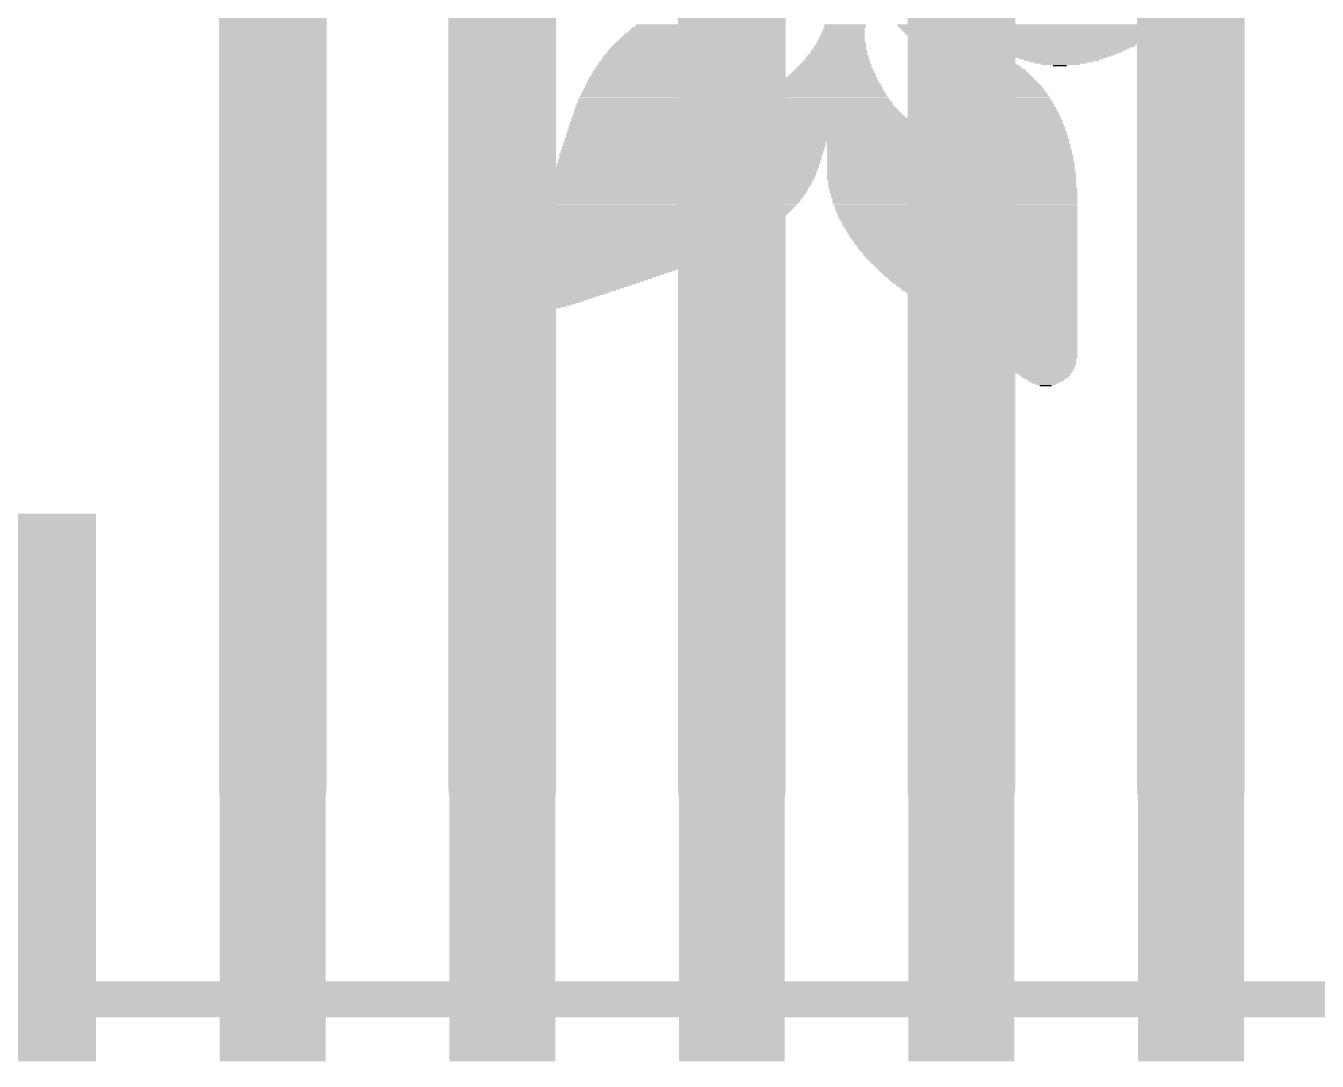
# Model space of a CAD drawing. Extents: x -2.3 to 29.6, y -2 to 24.4.
# Drawn here: x 11.519 to 15.176, y 13.455 to 16.386 of the extents above; entities that cross this region are included whole.
import ezdxf

# ---------------------------------------------------------------- set-up
doc = ezdxf.new("R2010")
doc.units = 0
doc.layers.add('1', color=12, linetype='CONTINUOUS')
doc.layers.add('21', color=40, linetype='CONTINUOUS')

# ---------------------------------------------------------------- blocks, each defined once
blk = doc.blocks.new('RECT')
blk.add_solid([(-0.5, -0.5), (0.5, -0.5), (-0.5, 0.5), (0.5, 0.5)])

msp = doc.modelspace()

# ---------------------------------------------------------------- linework, layer by layer
at = {"layer": '1', "const_width": 0.3048}
for points in [[(13.518, 14.23), (13.518, 17.597)], [(14.168, 14.23), (14.168, 17.597)], [(14.818, 14.23), (14.818, 17.231)], [(12.868, 16.85), (12.868, 14.23)], [(12.218, 16.611), (12.218, 14.23)]]:
    msp.add_lwpolyline(points, dxfattribs=at)
at = {"layer": '1', "const_width": 0.1524}
for points in [[(12.1418, 14.23, 1), (12.2942, 14.23)], [(12.7918, 14.23, 1), (12.9442, 14.23)], [(13.4418, 14.23, 1), (13.5942, 14.23)], [(14.0918, 14.23, 1), (14.2442, 14.23)], [(14.7418, 14.23, 1), (14.8942, 14.23)]]:
    msp.add_lwpolyline(points, format="xyb", dxfattribs=at)
at = {"layer": '21', "const_width": 0.1016}
msp.add_lwpolyline([(10.593, 13.63), (17.093, 13.63)], dxfattribs=at)

# ---------------------------------------------------------------- block references
at = {"layer": '1', "xscale": 0.3, "yscale": 1.55, "rotation": 180}
for p in [(11.568, 14.23), (12.218, 14.23), (12.868, 14.23), (13.518, 14.23), (14.168, 14.23), (14.818, 14.23)]:
    msp.add_blockref('RECT', p, dxfattribs=at)
at = {"layer": '21'}
for p, xscale, yscale in [((13.4277, 16.3805), 0.3848, 0.0038), ((13.4334, 16.3843), 0.381, 0.0038), ((13.4372, 16.3881), 0.381, 0.0038), ((13.8392, 16.3881), 0.1181, 0.0038), ((13.8392, 16.3843), 0.1181, 0.0038), ((13.8373, 16.3805), 0.1143, 0.0038), ((14.3688, 16.3881), 0.7658, 0.0038), ((14.3669, 16.3843), 0.7544, 0.0038), ((14.3669, 16.3805), 0.7468, 0.0038), ((13.3915, 16.3462), 0.3886, 0.0038), ((13.3953, 16.35), 0.3886, 0.0038), ((13.3991, 16.3538), 0.3886, 0.0038), ((13.403, 16.3576), 0.3887, 0.0038), ((13.4068, 16.3614), 0.3887, 0.0038), ((13.4106, 16.3652), 0.3886, 0.0038), ((13.4163, 16.369), 0.3848, 0.0038), ((13.4201, 16.3728), 0.3848, 0.0038), ((13.4239, 16.3767), 0.3848, 0.0039), ((13.8277, 16.3462), 0.1333, 0.0038), ((13.8297, 16.3538), 0.1295, 0.0038), ((13.8297, 16.35), 0.1295, 0.0038), ((13.8316, 16.3614), 0.1257, 0.0038), ((13.8316, 16.3576), 0.1257, 0.0038), ((13.8335, 16.369), 0.1219, 0.0038), ((13.8335, 16.3652), 0.1219, 0.0038), ((13.8354, 16.3767), 0.1181, 0.0039), ((13.8354, 16.3728), 0.1181, 0.0038), ((14.3669, 16.3767), 0.7391, 0.0039), ((14.365, 16.3728), 0.7277, 0.0038), ((14.365, 16.369), 0.7201, 0.0038), ((14.365, 16.3652), 0.7125, 0.0038), ((14.3631, 16.3614), 0.7011, 0.0038), ((14.3631, 16.3576), 0.6934, 0.0038), ((14.3593, 16.3538), 0.6858, 0.0038), ((14.3574, 16.35), 0.6743, 0.0038), ((14.3574, 16.3462), 0.6667, 0.0038), ((13.3611, 16.3081), 0.3963, 0.0038), ((13.3649, 16.3157), 0.3963, 0.0038), ((13.363, 16.3119), 0.3925, 0.0038), ((13.3687, 16.3195), 0.3963, 0.0038), ((13.3706, 16.3233), 0.3925, 0.0038), ((13.3744, 16.3271), 0.3924, 0.0038), ((13.3782, 16.3309), 0.3924, 0.0038), ((13.382, 16.3347), 0.3924, 0.0038), ((13.3858, 16.3386), 0.3924, 0.0039), ((13.3877, 16.3424), 0.3886, 0.0038), ((13.8201, 16.3081), 0.1639, 0.0038), ((13.8221, 16.3157), 0.1601, 0.0038), ((13.8221, 16.3119), 0.1601, 0.0038), ((13.822, 16.3195), 0.1524, 0.0038), ((13.8239, 16.3271), 0.1485, 0.0038), ((13.8239, 16.3233), 0.1485, 0.0038), ((13.8259, 16.3309), 0.1447, 0.0038), ((13.8277, 16.3386), 0.1409, 0.0039), ((13.8277, 16.3347), 0.1409, 0.0038), ((13.8277, 16.3424), 0.1333, 0.0038), ((14.3555, 16.3424), 0.6553, 0.0038), ((14.3517, 16.3386), 0.6477, 0.0039), ((14.3498, 16.3347), 0.6363, 0.0038), ((14.3478, 16.3309), 0.6248, 0.0038), ((14.3459, 16.3271), 0.621, 0.0038), ((14.3421, 16.3233), 0.6058, 0.0038), ((14.3383, 16.3195), 0.5982, 0.0038), ((14.3364, 16.3157), 0.5868, 0.0038), ((14.1611, 16.3119), 0.2286, 0.0038), ((14.165, 16.3081), 0.2363, 0.0038), ((14.4507, 16.3119), 0.3429, 0.0038), ((14.4507, 16.3081), 0.32, 0.0038), ((13.3363, 16.2738), 0.4001, 0.0038), ((13.3401, 16.2814), 0.4, 0.0038), ((13.3401, 16.2776), 0.4, 0.0038), ((13.3439, 16.2852), 0.4, 0.0038), ((13.3458, 16.289), 0.3962, 0.0038), ((13.3515, 16.2966), 0.4, 0.0038), ((13.3496, 16.2928), 0.3962, 0.0038), ((13.3534, 16.3005), 0.3962, 0.0039), ((13.3572, 16.3043), 0.3962, 0.0038), ((13.8106, 16.2738), 0.2058, 0.0038), ((13.8125, 16.2776), 0.2019, 0.0038), ((13.8125, 16.2814), 0.1943, 0.0038), ((13.8145, 16.2852), 0.1905, 0.0038), ((13.8163, 16.289), 0.1867, 0.0038), ((13.8163, 16.2966), 0.1791, 0.0038), ((13.8163, 16.2928), 0.1791, 0.0038), ((13.8183, 16.3005), 0.1753, 0.0039), ((13.8183, 16.3043), 0.1677, 0.0038), ((14.1688, 16.3043), 0.2363, 0.0038), ((14.1726, 16.3005), 0.2439, 0.0039), ((14.1764, 16.2966), 0.2438, 0.0038), ((14.1802, 16.2928), 0.2514, 0.0038), ((14.184, 16.289), 0.2514, 0.0038), ((14.1878, 16.2852), 0.259, 0.0038), ((14.1917, 16.2814), 0.2591, 0.0038), ((14.1936, 16.2776), 0.2629, 0.0038), ((14.1993, 16.2738), 0.2667, 0.0038), ((14.4526, 16.3043), 0.301, 0.0038), ((14.4507, 16.3005), 0.282, 0.0039), ((14.4507, 16.2966), 0.259, 0.0038), ((14.4507, 16.2928), 0.2362, 0.0038), ((14.4507, 16.289), 0.2134, 0.0038), ((14.4507, 16.2852), 0.1828, 0.0038), ((14.4488, 16.2814), 0.1486, 0.0038), ((14.4488, 16.2776), 0.1105, 0.0038), ((14.4469, 16.2738), 0.0381, 0.0038), ((13.3192, 16.2395), 0.4115, 0.0038), ((13.3192, 16.2357), 0.4115, 0.0038), ((13.3211, 16.2433), 0.4077, 0.0038), ((13.3249, 16.2509), 0.4077, 0.0038), ((13.3249, 16.2471), 0.4077, 0.0038), ((13.3287, 16.2585), 0.4077, 0.0038), ((13.3268, 16.2547), 0.4039, 0.0038), ((13.3306, 16.2624), 0.4039, 0.0039), ((13.3344, 16.27), 0.4039, 0.0038), ((13.3325, 16.2662), 0.4001, 0.0038), ((13.7973, 16.2357), 0.2629, 0.0038), ((13.7992, 16.2395), 0.2591, 0.0038), ((13.8011, 16.2433), 0.2476, 0.0038), ((13.803, 16.2471), 0.2438, 0.0038), ((13.8049, 16.2509), 0.24, 0.0038), ((13.8049, 16.2547), 0.2324, 0.0038), ((13.8068, 16.2585), 0.2286, 0.0038), ((13.8068, 16.2624), 0.221, 0.0039), ((13.8087, 16.2662), 0.2172, 0.0038), ((13.8087, 16.27), 0.2096, 0.0038), ((14.2012, 16.27), 0.2705, 0.0038), ((14.2107, 16.2585), 0.2819, 0.0038), ((14.205, 16.2662), 0.2705, 0.0038), ((14.2088, 16.2624), 0.2781, 0.0039), ((14.2145, 16.2547), 0.2819, 0.0038), ((14.2164, 16.2509), 0.2858, 0.0038), ((14.2202, 16.2471), 0.2858, 0.0038), ((14.2221, 16.2433), 0.2896, 0.0038), ((14.224, 16.2395), 0.2934, 0.0038), ((14.2278, 16.2357), 0.2934, 0.0038), ((13.3115, 16.2014), 0.4344, 0.0038), ((13.3115, 16.1976), 0.4344, 0.0038), ((13.3115, 16.209), 0.4268, 0.0038), ((13.3115, 16.2052), 0.4268, 0.0038), ((13.3135, 16.2166), 0.4229, 0.0038), ((13.3135, 16.2128), 0.4229, 0.0038), ((13.3154, 16.2243), 0.4191, 0.0039), ((13.3154, 16.2204), 0.4191, 0.0038), ((13.3173, 16.2319), 0.4153, 0.0038), ((13.3173, 16.2281), 0.4153, 0.0038), ((13.7782, 16.1976), 0.3467, 0.0038), ((13.7802, 16.2014), 0.3353, 0.0038), ((13.784, 16.2052), 0.3277, 0.0038), ((13.7858, 16.209), 0.3163, 0.0038), ((13.7897, 16.2128), 0.3086, 0.0038), ((13.7897, 16.2166), 0.301, 0.0038), ((13.7935, 16.2204), 0.2934, 0.0038), ((13.7934, 16.2243), 0.2857, 0.0039), ((13.7954, 16.2281), 0.2743, 0.0038), ((13.7973, 16.2319), 0.2705, 0.0038), ((14.2297, 16.2319), 0.2972, 0.0038), ((14.2316, 16.2281), 0.301, 0.0038), ((14.2354, 16.2243), 0.301, 0.0039), ((14.2373, 16.2204), 0.3048, 0.0038), ((14.2392, 16.2166), 0.3086, 0.0038), ((14.2412, 16.2128), 0.3125, 0.0038), ((14.245, 16.209), 0.3125, 0.0038), ((14.245, 16.2052), 0.3125, 0.0038), ((14.2488, 16.1976), 0.3201, 0.0038), ((14.2469, 16.2014), 0.3163, 0.0038), ((13.5267, 16.1671), 0.8953, 0.0038), ((13.5267, 16.1633), 0.8953, 0.0038), ((13.5229, 16.1785), 0.8801, 0.0038), ((13.5267, 16.1709), 0.8877, 0.0038), ((13.5249, 16.1747), 0.8839, 0.0038), ((13.321, 16.1862), 0.4686, 0.0039), ((13.5249, 16.1823), 0.8763, 0.0038), ((13.3115, 16.1938), 0.442, 0.0038), ((13.3153, 16.19), 0.4496, 0.0038), ((13.7611, 16.1862), 0.3962, 0.0039), ((13.7706, 16.19), 0.3696, 0.0038), ((13.7764, 16.1938), 0.3581, 0.0038), ((14.2507, 16.1938), 0.3239, 0.0038), ((14.2507, 16.19), 0.3239, 0.0038), ((14.2545, 16.1862), 0.3238, 0.0039), ((14.2564, 16.1823), 0.3276, 0.0038), ((14.2564, 16.1785), 0.3276, 0.0038), ((14.2583, 16.1747), 0.3314, 0.0038), ((14.2602, 16.1709), 0.3352, 0.0038), ((14.2602, 16.1671), 0.3352, 0.0038), ((14.2621, 16.1633), 0.339, 0.0038), ((13.5402, 16.1252), 0.9525, 0.0038), ((13.5344, 16.1366), 0.9334, 0.0038), ((13.5363, 16.1328), 0.9372, 0.0038), ((13.5382, 16.129), 0.941, 0.0038), ((13.5306, 16.1481), 0.9182, 0.0039), ((13.5325, 16.1442), 0.922, 0.0038), ((13.5344, 16.1404), 0.9258, 0.0038), ((13.5268, 16.1595), 0.903, 0.0038), ((13.5287, 16.1557), 0.9068, 0.0038), ((13.5306, 16.1519), 0.9106, 0.0038), ((14.2678, 16.1252), 0.3658, 0.0038), ((14.2659, 16.1366), 0.3544, 0.0038), ((14.2678, 16.1328), 0.3582, 0.0038), ((14.2678, 16.129), 0.3582, 0.0038), ((14.2621, 16.1595), 0.339, 0.0038), ((14.2641, 16.1557), 0.3429, 0.0038), ((14.2641, 16.1519), 0.3429, 0.0038), ((14.2679, 16.1404), 0.3505, 0.0038), ((14.266, 16.1481), 0.3467, 0.0039), ((14.266, 16.1442), 0.3467, 0.0038), ((13.7573, 16.0909), 1.4097, 0.0038), ((13.7591, 16.0985), 1.4059, 0.0038), ((13.7591, 16.0947), 1.4059, 0.0038), ((13.7573, 16.1023), 1.4021, 0.0038), ((13.5458, 16.1138), 0.9716, 0.0038), ((13.5515, 16.11), 0.983, 0.0039), ((13.7591, 16.1061), 1.3983, 0.0038), ((13.5421, 16.1214), 0.9563, 0.0038), ((13.5459, 16.1176), 0.9639, 0.0038), ((14.2621, 16.11), 0.3848, 0.0039), ((14.2659, 16.1138), 0.3772, 0.0038), ((14.2678, 16.1176), 0.3734, 0.0038), ((14.2678, 16.1214), 0.3658, 0.0038), ((13.4124, 16.0566), 0.7429, 0.0038), ((13.4124, 16.0528), 0.7429, 0.0038), ((13.7592, 16.0642), 1.4288, 0.0038), ((13.7592, 16.0604), 1.4288, 0.0038), ((13.7573, 16.068), 1.4249, 0.0038), ((13.7591, 16.0757), 1.4211, 0.0038), ((13.7591, 16.0719), 1.4211, 0.0039), ((13.7573, 16.0795), 1.4173, 0.0038), ((13.7591, 16.0871), 1.4135, 0.0038), ((13.7591, 16.0833), 1.4135, 0.0038), ((14.1307, 16.0566), 0.6858, 0.0038), ((14.1307, 16.0528), 0.6858, 0.0038), ((13.403, 16.0223), 0.7467, 0.0038), ((13.4011, 16.0185), 0.7429, 0.0038), ((13.4011, 16.0147), 0.7429, 0.0038), ((13.4068, 16.0338), 0.7467, 0.0039), ((13.4049, 16.0299), 0.7429, 0.0038), ((13.4049, 16.0261), 0.7429, 0.0038), ((13.4106, 16.0452), 0.7467, 0.0038), ((13.4087, 16.0414), 0.7429, 0.0038), ((13.4087, 16.0376), 0.7429, 0.0038), ((13.4124, 16.049), 0.7429, 0.0038), ((14.1326, 16.049), 0.6896, 0.0038), ((14.1326, 16.0452), 0.6896, 0.0038), ((14.1326, 16.0414), 0.6896, 0.0038), ((14.1326, 16.0376), 0.6896, 0.0038), ((14.1345, 16.0338), 0.6934, 0.0039), ((14.1345, 16.0299), 0.6934, 0.0038), ((14.1345, 16.0261), 0.6934, 0.0038), ((14.1345, 16.0223), 0.6934, 0.0038), ((14.1364, 16.0185), 0.6972, 0.0038), ((14.1364, 16.0147), 0.6972, 0.0038), ((13.3915, 15.9842), 0.7468, 0.0038), ((13.3896, 15.9804), 0.743, 0.0038), ((13.3953, 15.9957), 0.7468, 0.0039), ((13.3934, 15.9918), 0.743, 0.0038), ((13.3934, 15.988), 0.743, 0.0038), ((13.3992, 16.0071), 0.7467, 0.0038), ((13.3973, 16.0033), 0.7429, 0.0038), ((13.3973, 15.9995), 0.7429, 0.0038), ((13.4011, 16.0109), 0.7429, 0.0038), ((14.1364, 16.0109), 0.6972, 0.0038), ((14.1364, 16.0071), 0.6972, 0.0038), ((14.1364, 16.0033), 0.6972, 0.0038), ((14.1383, 15.9995), 0.701, 0.0038), ((14.1383, 15.9957), 0.701, 0.0039), ((14.1383, 15.9918), 0.701, 0.0038), ((14.1383, 15.988), 0.701, 0.0038), ((14.1383, 15.9842), 0.701, 0.0038), ((14.1383, 15.9804), 0.701, 0.0038), ((13.3782, 15.9499), 0.743, 0.0038), ((13.3763, 15.9461), 0.7391, 0.0038), ((13.3763, 15.9423), 0.7391, 0.0038), ((13.382, 15.9614), 0.743, 0.0038), ((13.382, 15.9576), 0.743, 0.0039), ((13.3801, 15.9537), 0.7392, 0.0038), ((13.3858, 15.9728), 0.743, 0.0038), ((13.3858, 15.969), 0.743, 0.0038), ((13.3858, 15.9652), 0.743, 0.0038), ((13.3896, 15.9766), 0.743, 0.0038), ((14.1383, 15.9766), 0.701, 0.0038), ((14.1402, 15.9728), 0.7048, 0.0038), ((14.1402, 15.969), 0.7048, 0.0038), ((14.1402, 15.9652), 0.7048, 0.0038), ((14.1402, 15.9614), 0.7048, 0.0038), ((14.1402, 15.9576), 0.7048, 0.0039), ((14.1402, 15.9537), 0.7048, 0.0038), ((14.1402, 15.9499), 0.7048, 0.0038), ((14.1421, 15.9461), 0.701, 0.0038), ((14.1421, 15.9423), 0.701, 0.0038), ((13.363, 15.9156), 0.7353, 0.0038), ((13.3611, 15.9118), 0.7315, 0.0038), ((13.3592, 15.908), 0.7277, 0.0038), ((13.3668, 15.9271), 0.7353, 0.0038), ((13.3668, 15.9233), 0.7353, 0.0038), ((13.3649, 15.9195), 0.7315, 0.0039), ((13.3725, 15.9385), 0.7391, 0.0038), ((13.3725, 15.9347), 0.7391, 0.0038), ((13.3706, 15.9309), 0.7353, 0.0038), ((14.1421, 15.9385), 0.701, 0.0038), ((14.1421, 15.9347), 0.701, 0.0038), ((14.1421, 15.9309), 0.701, 0.0038), ((14.144, 15.9271), 0.7048, 0.0038), ((14.1459, 15.9233), 0.701, 0.0038), ((14.1459, 15.9195), 0.701, 0.0039), ((14.1459, 15.9156), 0.701, 0.0038), ((14.1459, 15.9118), 0.701, 0.0038), ((14.1478, 15.908), 0.6972, 0.0038), ((13.3363, 15.8699), 0.7125, 0.0038), ((13.3438, 15.8814), 0.7201, 0.0039), ((13.342, 15.8775), 0.7163, 0.0038), ((13.3401, 15.8737), 0.7125, 0.0038), ((13.3477, 15.8852), 0.72, 0.0038), ((13.3497, 15.8928), 0.7239, 0.0038), ((13.3497, 15.889), 0.7239, 0.0038), ((13.3573, 15.9042), 0.7315, 0.0038), ((13.3554, 15.9004), 0.7277, 0.0038), ((13.3535, 15.8966), 0.7239, 0.0038), ((14.1478, 15.9042), 0.6972, 0.0038), ((14.1478, 15.9004), 0.6972, 0.0038), ((14.1497, 15.8966), 0.6934, 0.0038), ((14.1497, 15.8928), 0.6934, 0.0038), ((14.1497, 15.889), 0.6934, 0.0038), ((14.1497, 15.8852), 0.6934, 0.0038), ((14.1516, 15.8814), 0.6896, 0.0039), ((14.1516, 15.8775), 0.6896, 0.0038), ((14.1535, 15.8737), 0.6858, 0.0038), ((14.1535, 15.8699), 0.6858, 0.0038), ((13.3134, 15.8356), 0.6896, 0.0038), ((13.3115, 15.8318), 0.6858, 0.0038), ((13.321, 15.8471), 0.6972, 0.0038), ((13.3191, 15.8433), 0.6934, 0.0039), ((13.3172, 15.8394), 0.6896, 0.0038), ((13.3287, 15.8585), 0.7049, 0.0038), ((13.3268, 15.8547), 0.7011, 0.0038), ((13.3249, 15.8509), 0.6973, 0.0038), ((13.3344, 15.8661), 0.7087, 0.0038), ((13.3325, 15.8623), 0.7049, 0.0038), ((14.1535, 15.8661), 0.6858, 0.0038), ((14.1554, 15.8623), 0.682, 0.0038), ((14.1554, 15.8585), 0.682, 0.0038), ((14.1573, 15.8547), 0.6782, 0.0038), ((14.1573, 15.8509), 0.6782, 0.0038), ((14.1573, 15.8471), 0.6782, 0.0038), ((14.1592, 15.8433), 0.6744, 0.0039), ((14.1592, 15.8394), 0.6744, 0.0038), ((14.1612, 15.8356), 0.6705, 0.0038), ((14.1612, 15.8318), 0.6705, 0.0038), ((13.2868, 15.8013), 0.6591, 0.0038), ((13.283, 15.7975), 0.6515, 0.0038), ((13.2963, 15.8128), 0.6705, 0.0038), ((13.2925, 15.809), 0.6629, 0.0038), ((13.2906, 15.8052), 0.6591, 0.0039), ((13.3058, 15.8242), 0.682, 0.0038), ((13.302, 15.8204), 0.6744, 0.0038), ((13.3001, 15.8166), 0.6706, 0.0038), ((13.3096, 15.828), 0.682, 0.0038), ((14.1631, 15.828), 0.6667, 0.0038), ((14.1631, 15.8242), 0.6667, 0.0038), ((14.165, 15.8204), 0.6629, 0.0038), ((14.165, 15.8166), 0.6629, 0.0038), ((14.1669, 15.8128), 0.6591, 0.0038), ((14.1688, 15.809), 0.6553, 0.0038), ((14.1688, 15.8052), 0.6553, 0.0039), ((14.1707, 15.8013), 0.6515, 0.0038), ((14.1707, 15.7975), 0.6515, 0.0038), ((13.2486, 15.7632), 0.6058, 0.0038), ((13.2448, 15.7594), 0.5982, 0.0038), ((13.2525, 15.7671), 0.6135, 0.0039), ((13.2639, 15.7785), 0.6286, 0.0038), ((13.2601, 15.7747), 0.621, 0.0038), ((13.2563, 15.7709), 0.6134, 0.0038), ((13.2715, 15.7861), 0.6362, 0.0038), ((13.2696, 15.7823), 0.6324, 0.0038), ((13.2754, 15.7899), 0.6439, 0.0038), ((13.2811, 15.7937), 0.6477, 0.0038), ((14.1726, 15.7937), 0.6477, 0.0038), ((14.1745, 15.7899), 0.6439, 0.0038), ((14.1745, 15.7861), 0.6439, 0.0038), ((14.1764, 15.7823), 0.6401, 0.0038), ((14.1783, 15.7785), 0.6363, 0.0038), ((14.1802, 15.7747), 0.6324, 0.0038), ((14.1802, 15.7709), 0.6324, 0.0038), ((14.1821, 15.7671), 0.6286, 0.0039), ((14.184, 15.7632), 0.6248, 0.0038), ((14.1859, 15.7594), 0.621, 0.0038), ((13.201, 15.729), 0.5334, 0.0039), ((13.1953, 15.7251), 0.522, 0.0038), ((13.2086, 15.7328), 0.541, 0.0038), ((13.2239, 15.7442), 0.5715, 0.0038), ((13.2182, 15.7404), 0.5601, 0.0038), ((13.2144, 15.7366), 0.5525, 0.0038), ((13.2391, 15.7556), 0.5944, 0.0038), ((13.2334, 15.7518), 0.583, 0.0038), ((13.2296, 15.748), 0.5753, 0.0038), ((14.1859, 15.7556), 0.621, 0.0038), ((14.1878, 15.7518), 0.6172, 0.0038), ((14.1897, 15.748), 0.6134, 0.0038), ((14.1916, 15.7442), 0.6096, 0.0038), ((14.1935, 15.7404), 0.6058, 0.0038), ((14.1935, 15.7366), 0.6058, 0.0038), ((14.1954, 15.7328), 0.602, 0.0038), ((14.1973, 15.729), 0.5982, 0.0039), ((14.1993, 15.7251), 0.5943, 0.0038), ((13.1306, 15.687), 0.4153, 0.0038), ((13.1629, 15.7061), 0.4724, 0.0038), ((13.1572, 15.7023), 0.461, 0.0038), ((13.1496, 15.6985), 0.4458, 0.0038), ((13.1439, 15.6947), 0.4343, 0.0038), ((13.1382, 15.6909), 0.4229, 0.0039), ((13.182, 15.7175), 0.5029, 0.0038), ((13.1763, 15.7137), 0.4915, 0.0038), ((13.1706, 15.7099), 0.4801, 0.0038), ((13.1896, 15.7213), 0.5106, 0.0038), ((14.2012, 15.7213), 0.5905, 0.0038), ((14.2031, 15.7175), 0.5867, 0.0038), ((14.205, 15.7137), 0.5829, 0.0038), ((14.2069, 15.7099), 0.5791, 0.0038), ((14.2088, 15.7061), 0.5753, 0.0038), ((14.2107, 15.7023), 0.5715, 0.0038), ((14.2126, 15.6985), 0.5677, 0.0038), ((14.2145, 15.6947), 0.5639, 0.0038), ((14.2164, 15.6909), 0.5601, 0.0039), ((14.2183, 15.687), 0.5562, 0.0038), ((13.1248, 15.6832), 0.4038, 0.0038), ((13.1191, 15.6794), 0.3924, 0.0038), ((13.1134, 15.6756), 0.381, 0.0038), ((13.1077, 15.6718), 0.3696, 0.0038), ((13.0848, 15.6566), 0.3238, 0.0038), ((13.102, 15.668), 0.3581, 0.0038), ((13.0963, 15.6642), 0.3467, 0.0038), ((13.0906, 15.6604), 0.3353, 0.0038), ((13.081, 15.6528), 0.3086, 0.0039), ((13.0753, 15.6489), 0.2972, 0.0038), ((14.2202, 15.6832), 0.5524, 0.0038), ((14.2221, 15.6794), 0.5486, 0.0038), ((14.224, 15.6756), 0.5448, 0.0038), ((14.2278, 15.6718), 0.5372, 0.0038), ((14.2297, 15.668), 0.5334, 0.0038), ((14.2316, 15.6642), 0.5296, 0.0038), ((14.2335, 15.6604), 0.5258, 0.0038), ((14.2374, 15.6566), 0.5181, 0.0038), ((14.2393, 15.6528), 0.5143, 0.0039), ((14.2412, 15.6489), 0.5105, 0.0038), ((13.0696, 15.6451), 0.2857, 0.0038), ((13.0639, 15.6413), 0.2743, 0.0038), ((13.0601, 15.6375), 0.2591, 0.0038), ((13.0544, 15.6337), 0.2477, 0.0038), ((13.0505, 15.6299), 0.2324, 0.0038), ((13.0467, 15.6261), 0.2172, 0.0038), ((13.041, 15.6223), 0.2058, 0.0038), ((13.0372, 15.6185), 0.1905, 0.0038), ((13.0334, 15.6147), 0.1753, 0.0039), ((14.245, 15.6451), 0.5029, 0.0038), ((14.2469, 15.6413), 0.4991, 0.0038), ((14.2488, 15.6375), 0.4953, 0.0038), ((14.2526, 15.6337), 0.4877, 0.0038), ((14.2545, 15.6299), 0.4839, 0.0038), ((14.2583, 15.6261), 0.4762, 0.0038), ((14.2602, 15.6223), 0.4724, 0.0038), ((14.2621, 15.6185), 0.4686, 0.0038), ((14.2659, 15.6147), 0.461, 0.0039), ((13.0296, 15.6108), 0.16, 0.0038), ((13.0258, 15.607), 0.1447, 0.0038), ((13.022, 15.6032), 0.1295, 0.0038), ((13.0201, 15.5994), 0.1105, 0.0038), ((13.0163, 15.5956), 0.0953, 0.0038), ((13.0124, 15.5918), 0.0724, 0.0038), ((13.0106, 15.588), 0.0457, 0.0038), ((14.2678, 15.6108), 0.4572, 0.0038), ((14.2697, 15.607), 0.4534, 0.0038), ((14.2735, 15.6032), 0.4458, 0.0038), ((14.2755, 15.5994), 0.4419, 0.0038), ((14.2774, 15.5956), 0.4381, 0.0038), ((14.2812, 15.5918), 0.4305, 0.0038), ((14.2831, 15.588), 0.4267, 0.0038), ((14.2869, 15.5842), 0.4191, 0.0038), ((14.2888, 15.5804), 0.4153, 0.0038), ((14.2907, 15.5766), 0.4115, 0.0039), ((14.2945, 15.5727), 0.4038, 0.0038), ((14.2964, 15.5689), 0.4, 0.0038), ((14.2983, 15.5651), 0.3962, 0.0038), ((14.3021, 15.5613), 0.3886, 0.0038), ((14.304, 15.5575), 0.3848, 0.0038), ((14.3078, 15.5537), 0.3772, 0.0038), ((14.3097, 15.5499), 0.3734, 0.0038), ((14.3116, 15.5461), 0.3696, 0.0038), ((14.3155, 15.5423), 0.3619, 0.0038), ((14.3174, 15.5385), 0.3581, 0.0039), ((14.3193, 15.5346), 0.3543, 0.0038), ((14.3231, 15.5308), 0.3467, 0.0038), ((14.325, 15.527), 0.3429, 0.0038), ((14.3269, 15.5232), 0.3391, 0.0038), ((14.3307, 15.5194), 0.3315, 0.0038), ((14.3326, 15.5156), 0.3276, 0.0038), ((14.3364, 15.5118), 0.32, 0.0038), ((14.3383, 15.508), 0.3162, 0.0038), ((14.3402, 15.5042), 0.3124, 0.0038), ((14.344, 15.5004), 0.3048, 0.0039), ((14.3459, 15.4965), 0.301, 0.0038), ((14.3478, 15.4927), 0.2972, 0.0038), ((14.3517, 15.4889), 0.2895, 0.0038), ((14.3536, 15.4851), 0.2857, 0.0038), ((14.3555, 15.4813), 0.2819, 0.0038), ((14.3593, 15.4775), 0.2743, 0.0038), ((14.3612, 15.4737), 0.2705, 0.0038), ((14.365, 15.4699), 0.2629, 0.0038), ((14.3669, 15.4661), 0.2591, 0.0038), ((14.3688, 15.4623), 0.2553, 0.0039), ((14.3726, 15.4584), 0.2476, 0.0038), ((14.3745, 15.4546), 0.2438, 0.0038), ((14.3764, 15.4508), 0.24, 0.0038), ((14.3802, 15.447), 0.2324, 0.0038), ((14.3802, 15.4432), 0.2248, 0.0038), ((14.3821, 15.4394), 0.221, 0.0038), ((14.3859, 15.4356), 0.2134, 0.0038), ((14.3879, 15.4318), 0.2095, 0.0038), ((14.3917, 15.428), 0.2019, 0.0038), ((14.3917, 15.4242), 0.1943, 0.0039), ((14.3936, 15.4203), 0.1905, 0.0038), ((14.3974, 15.4165), 0.1829, 0.0038), ((14.3974, 15.4127), 0.1753, 0.0038), ((14.3993, 15.4089), 0.1715, 0.0038), ((14.4012, 15.4051), 0.16, 0.0038), ((14.4012, 15.4013), 0.1524, 0.0038), ((14.405, 15.3975), 0.1448, 0.0038), ((14.405, 15.3937), 0.1372, 0.0038), ((14.405, 15.3899), 0.1295, 0.0038), ((14.405, 15.3861), 0.1143, 0.0039), ((14.4069, 15.3822), 0.1029, 0.0038), ((14.405, 15.3784), 0.0914, 0.0038), ((14.405, 15.3746), 0.0762, 0.0038), ((14.4069, 15.3708), 0.0572, 0.0038), ((14.4069, 15.367), 0.0343, 0.0038)]:
    msp.add_blockref('RECT', p, dxfattribs=dict(at, xscale=xscale, yscale=yscale))

doc.saveas('drawing.dxf')
